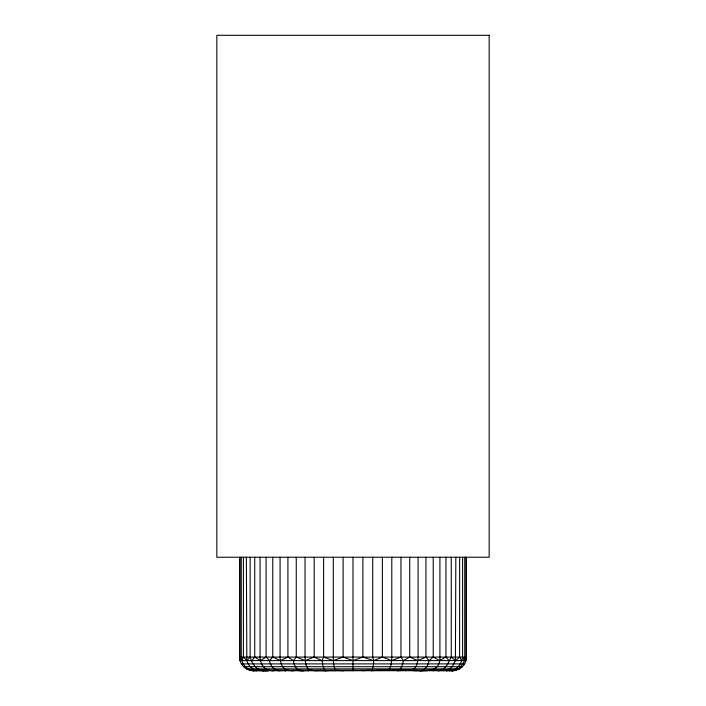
<?xml version="1.0" encoding="UTF-8"?>
<svg xmlns="http://www.w3.org/2000/svg" width="706" height="706" viewBox="0 0 706 706"><rect width="100%" height="100%" fill="white"/><g stroke="black" fill="none" stroke-linecap="round" stroke-linejoin="round"><path stroke-width="1.06" d="M466.031 557.237L466.031 657.083C466.957 664.425 459.915 670.726 452.846 670.7L253.154 670.7C245.864 670.744 239.493 664.372 239.537 657.083L239.537 557.237M466.463 557.237L466.463 657.083L466.004 660.604L239.996 660.604L239.969 557.237M400.955 557.237L400.955 657.083L403.364 660.604L402.764 663.896L400.54 668.873L399.075 670.232L397.504 670.7L396.684 670.232M466.031 657.083C463.683 663.728 459.191 671.018 451.152 670.7C457.594 669.253 461.759 663.419 462.598 657.083L462.598 557.237M433.228 557.237L433.228 657.083L429.124 660.604C428.277 665.149 425.409 670.391 420.264 670.7L419.443 670.232M451.266 557.237L451.266 657.083C448.125 662.616 445.768 670.788 437.896 670.7L437.676 670.232M243.402 557.237L243.402 657.083L241.92 660.604C243.367 665.943 248.115 670.003 253.578 670.7L249.624 670.232L456.376 670.232L452.422 670.7L453.879 670.391M331.926 670.356L325.678 670.7L324.707 670.232L323.039 666.711L322.077 660.604L323.63 657.083L323.63 557.237M250.162 557.237L250.162 657.083C252.413 665.193 258.608 672.8 268.103 670.7L268.324 670.232L273.319 670.7L276.611 670.232L285.736 670.7L286.557 670.232L292.831 670.7L298.585 670.232L308.496 670.7L309.316 670.232L316.932 670.7L412.295 670.232L413.169 670.7C424.041 670.594 440.641 673.259 439.917 657.083L439.917 557.237M305.839 670.312C298.92 673.189 293.802 666.949 293.511 660.604L296.264 657.083L296.264 557.237M251.848 660.604L254.734 657.083L254.734 557.237M388.353 670.232C391.495 666.702 391.565 661.557 391.804 657.083L391.804 557.237M282.321 670.356C275.94 672.315 270.389 666.57 269.489 660.604L272.772 657.083L272.772 557.237M250.162 657.083L246.818 660.604C248.044 665.608 252.13 669.262 256.966 670.7L251.389 670.232L254.848 670.7L253.578 670.232M273.813 670.232L273.319 670.7L267.159 670.356M459.624 557.237L459.624 657.083L455.414 660.604L452.219 666.711L449.66 668.873L446.104 670.7L445.539 670.232M412.295 670.232C416.761 667.585 417.926 661.901 418.084 657.083L418.084 557.237M370.95 670.232L371.347 670.7L371.991 670.232C373.589 666.129 374.471 661.266 372.706 657.083L372.706 557.237M317.647 670.232L316.932 670.7L308.928 670.329M266.083 557.237L266.083 657.083L260.435 660.604L254.734 657.083M403.364 660.604L409.736 657.083L417.811 660.604L425.93 657.083L425.93 557.237M445.945 557.237L445.945 657.083L439.564 660.604L433.228 657.083M293.705 670.232L292.831 670.7L285.462 670.338M380.322 670.7L381.293 670.232M293.511 660.604L287.916 657.083L280.361 660.604L272.772 657.083M453.684 670.312L449.034 670.7L450.137 670.232M455.423 669.897L457.841 668.873M400.955 657.083L391.645 660.604L382.37 657.083L373.765 660.604L362.893 657.083L353 660.604L343.107 657.083L333.382 660.604L323.63 657.083M322.077 660.604L314.196 657.083L305.248 660.604L296.264 657.083M260.39 670.356L265.112 670.232M405.562 670.7L407.415 670.232M452.422 670.7L454.805 670.232M426.786 670.7L428.524 670.391M430.219 670.356L444.48 670.391M449.034 670.7L452.422 670.232L446.104 670.7L449.131 670.356M451.152 670.7L453.746 670.356M442.38 670.7L446.686 670.232M436.679 670.329L432.681 670.7L432.187 670.232M418.402 670.312L408.377 670.312M394.513 670.365L383.234 670.356M437.896 670.7L443.35 670.365M362.213 670.7L368.77 670.356M420.264 670.7L427.368 670.338M371.347 670.7L379.298 670.329M397.504 670.7L405.218 670.338M239.537 657.083L466.463 657.083M241.364 663.896L464.636 663.896M243.526 666.711L462.474 666.711M246.341 668.873L459.659 668.873M336.18 670.338L343.787 670.7M319.65 670.356L325.678 670.7M295.629 670.365L300.438 670.7M254.628 670.312L263.62 670.7M274.89 670.329L279.214 670.7M255.863 670.232L259.896 670.7L259.314 670.232M252.113 670.356L254.848 670.7M254.425 670.356L256.966 670.7M266.109 670.391L268.103 670.7M284.147 670.391L285.736 670.7M251.989 670.391L253.578 670.7M306.925 670.232L308.496 670.7M247.965 668.873L251.195 670.232M268.324 670.232C262.967 668.308 260.099 662.537 260.055 657.083L260.055 557.237M286.557 670.232C281.791 667.823 280.185 662.06 280.07 657.083L280.07 557.237M334.009 670.232L334.653 670.7M451.266 657.083L455.414 660.604L455.838 557.237M309.316 670.232C305.636 667.02 305.274 661.646 305.045 657.083L305.045 557.237M266.083 657.083L269.489 660.604M243.402 657.083L246.818 660.604L246.376 557.237M425.93 657.083L429.124 660.604M445.945 657.083L449.078 660.604M459.624 657.083L461.689 660.604M239.969 657.083L241.92 660.604L241.258 657.083L241.258 557.237M462.598 657.083L464.283 660.604L464.742 657.083L464.742 557.237M335.05 670.232L333.611 663.896L333.294 657.083L333.294 557.237M409.736 557.237L409.736 657.083M382.37 557.237L382.37 657.083M362.893 557.237L362.893 657.083M353 557.237L353 670.7M343.107 557.237L343.107 657.083M314.196 557.237L314.196 657.083M287.916 557.237L287.916 657.083M489.161 35.3L216.839 35.3L216.839 557.237L489.161 557.237L489.161 35.3"/></g></svg>
